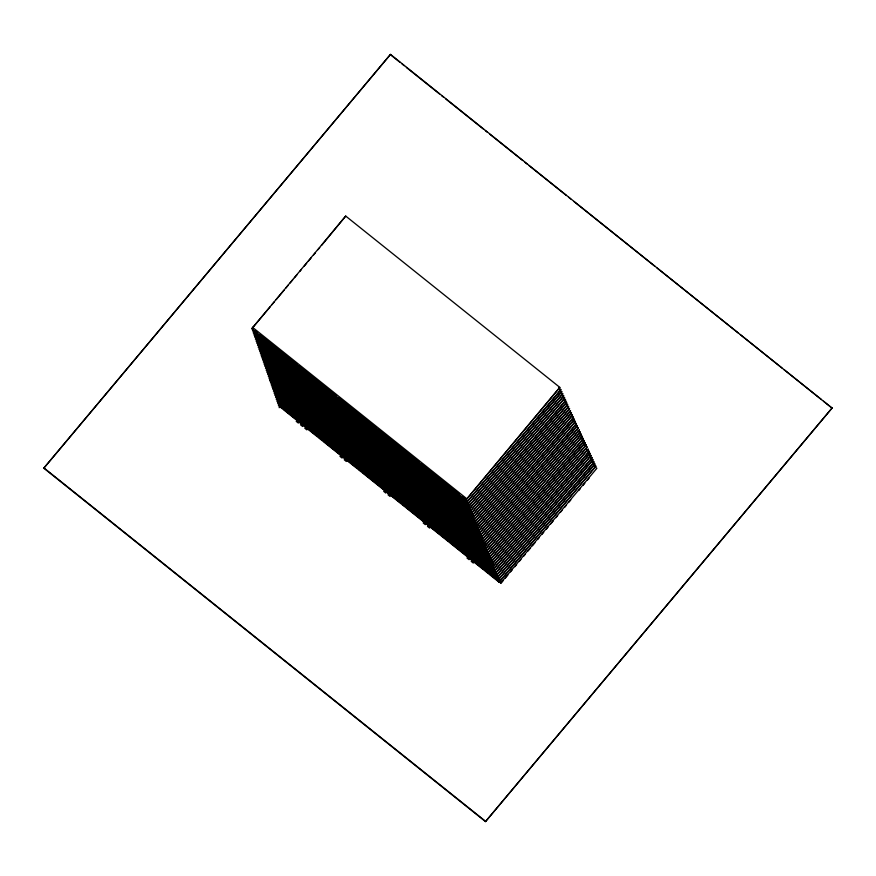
<?xml version="1.0" encoding="UTF-8"?>
<svg xmlns="http://www.w3.org/2000/svg" width="876" height="876" viewBox="0 0 876 876"><rect width="100%" height="100%" fill="white"/><g stroke="black" fill="none" stroke-linecap="round" stroke-linejoin="round"><path stroke-width="1.31" d="M43.8 468.178L390.499 54.389L832.069 408.085L485.501 821.611L43.8 468.178L390.499 54.389M251.795 328.686L345.713 216.065L559.83 387.389L465.912 500.021L251.795 328.686L270.093 306.863M253.219 329.376L252.518 330.767L466.809 502.233L560.103 390.915L560.804 389.513L558.669 387.816M256.821 339.768L256.12 341.169L471.288 513.336L564.965 401.558L565.666 400.157L563.531 398.46M262.592 356.412L261.891 357.802L478.46 531.097L572.751 418.586L573.452 417.195L571.316 415.487M264.749 362.642L264.048 364.044L481.154 537.765L575.674 424.98L576.375 423.579L574.24 421.882M345.713 216.065L321.492 245.521M269.786 377.206L269.085 378.596L487.439 553.314L582.496 439.883L583.197 438.482L581.062 436.785M582.036 438.909L584.172 440.617L583.471 442.008L488.337 555.526L269.808 380.677L270.509 379.275M274.1 389.678L273.4 391.068L492.816 566.641L588.343 452.662L589.044 451.26L586.909 449.552M276.258 395.908L275.557 397.31L495.509 573.309L591.267 459.046L591.968 457.644L589.833 455.936M277.692 400.069L277.002 401.471L497.305 577.755L593.227 463.305L593.917 461.904L591.793 460.207M279.148 407.701L279.849 406.311L281.984 408.019M465.912 500.021L559.83 387.389M466.809 502.233L560.804 389.513M269.939 344.257L253.941 331.457L253.241 332.847L467.707 504.456L561.768 391.649L559.644 389.94M286.693 359.16L254.653 333.526L253.963 334.928L468.605 506.678L562.742 393.773L560.607 392.065M262.822 341.563L255.376 335.607L254.686 337.008L469.492 508.901L563.717 395.908L561.593 394.2M275.261 353.017L256.099 337.687L255.409 339.089L470.39 511.113L564.692 398.032L562.556 396.324M471.288 513.336L565.666 400.157M267.136 349.524L257.544 341.848L256.843 343.25L472.186 515.559L566.641 402.292L564.505 400.584M283.868 364.416L258.267 343.929L257.566 345.33L473.084 517.771L567.604 404.416L565.48 402.708M261.125 347.717L258.989 346.009L258.289 347.411L473.982 519.994L568.579 406.552L566.443 404.843M276.805 361.766L259.701 348.09L259.011 349.491L474.88 522.216L569.553 408.676L567.418 406.968M475.777 524.439L570.528 410.811L475.777 524.439L259.734 351.561L260.424 350.17L289.157 373.165M265.406 355.656L261.147 352.251L260.446 353.641L476.675 526.662L571.502 412.935L569.367 411.227M282.127 370.537L261.869 354.331L261.168 355.722L477.562 528.874L572.477 415.06L570.342 413.363M478.46 531.097L573.452 417.195M275.053 367.887L263.304 358.481L262.614 359.883L479.358 533.32L574.426 419.319L572.291 417.611M290.744 381.947L264.026 360.562L263.337 361.963L480.256 535.543L575.401 421.455L573.265 419.735M481.154 537.765L576.375 423.579M280.386 376.658L265.472 364.723L264.771 366.124L482.052 539.977L577.35 425.714L575.214 424.006M296.033 390.685L266.184 366.803L265.494 368.205L482.95 542.2L578.324 427.838L576.189 426.13M483.848 544.423L579.299 429.963L483.848 544.423L266.216 370.285L266.906 368.884L273.312 374.008M561.768 391.649L467.707 504.456M290.055 388.9L267.629 370.964L266.928 372.355L484.746 546.646L580.273 432.098L578.138 430.39M562.742 393.773L468.605 506.678M305.746 402.971L268.352 373.045L267.651 374.435L485.643 548.869L581.248 434.222L579.102 432.514M563.717 395.908L469.492 508.901M278.645 382.79L269.063 375.125L268.374 376.516L486.541 551.092L582.222 436.358L580.087 434.649M487.439 553.314L583.197 438.482M564.692 398.032L470.39 511.113M488.337 555.526L584.172 440.617M288.292 395.021L271.221 381.356L270.531 382.757L489.235 557.749L585.146 442.741L583.011 441.033M566.641 402.292L472.186 515.559M303.972 409.07L271.943 383.436L271.253 384.838L490.122 559.972L586.121 444.877L583.985 443.157M567.604 404.416L473.084 517.771M276.936 388.933L272.666 385.517L271.965 386.918L491.02 562.195L587.095 447.001L584.96 445.293M568.579 406.552L473.982 519.994M491.918 564.418L588.07 449.125L491.918 564.418L272.688 388.999L273.378 387.597L292.54 402.927M569.553 408.676L474.88 522.216M492.816 566.641L589.044 451.26M286.551 401.142L274.823 391.758L274.122 393.149L493.714 568.863L590.019 453.385L587.884 451.688M571.502 412.935L476.675 526.662M302.209 415.18L275.535 393.839L274.845 395.229L494.611 571.086L590.993 455.52L588.858 453.812M572.477 415.06L477.562 528.874M495.509 573.309L591.968 457.644M291.938 409.968L276.98 397.989L276.279 399.39L496.407 575.532L592.942 459.78L590.807 458.071M574.426 419.319L479.358 533.32M497.305 577.755L593.917 461.904M575.401 421.455L480.256 535.543M283.736 406.409L278.415 402.15L277.714 403.551L498.203 579.978L594.892 464.039L592.767 462.331M300.446 421.29L279.126 404.23L278.437 405.621L499.101 582.201L595.877 466.163L593.742 464.455M577.35 425.714L482.052 539.977M578.324 427.838L482.95 542.2M580.273 432.098L484.746 546.646M581.248 434.222L485.643 548.869M582.222 436.358L486.541 551.092M585.146 442.741L489.235 557.749M586.121 444.877L490.122 559.972M587.095 447.001L491.02 562.195M590.019 453.385L493.714 568.863M590.993 455.52L494.611 571.086M592.942 459.78L496.407 575.532M594.892 464.039L498.203 579.978M595.877 466.163L499.101 582.201M485.501 821.611L832.2 407.822M271.834 304.782L274.451 301.662M276.192 299.581L284.032 290.23M285.773 288.149L288.39 285.029M290.131 282.948L292.737 279.827M294.489 277.747L297.095 274.637M299.712 271.516L301.454 269.436M304.071 266.315L306.677 263.194M308.429 261.114L311.035 258.004M313.652 254.883L315.393 252.803M318.01 249.682L319.751 247.601M269.808 380.677L271.56 378.596M500.875 583.383L503.503 580.251M505.244 578.16L507.872 575.039M510.489 571.908L512.241 569.816M514.858 566.695L516.61 564.604M519.227 561.472L520.979 559.392M523.607 556.26L525.348 554.179M527.976 551.048L530.593 547.916M532.345 545.836L534.962 542.704M537.59 539.572L539.331 537.492M541.959 534.36L543.711 532.269M546.328 529.148L548.08 527.056M550.697 523.925L553.325 520.804M555.942 517.672L557.694 515.581M560.312 512.46L562.063 510.369M564.681 507.237L566.433 505.156M569.061 502.025L570.802 499.944M578.675 490.549L580.416 488.469M583.044 485.337L584.785 483.256M587.413 480.125L589.165 478.033M390.368 54.651L399.971 62.338M402.106 64.036L404.241 65.744M406.365 67.452L439.445 93.918M441.581 95.626L443.716 97.335M445.851 99.043L483.191 128.925M485.326 130.633L487.461 132.342M489.585 134.039L522.665 160.505M524.801 162.213L526.936 163.921M529.06 165.63L566.411 195.512M568.546 197.22L570.67 198.929M573.879 201.491L654.963 266.37M657.099 268.078L738.183 332.957M740.319 334.665L781.918 367.964M784.053 369.661L821.403 399.544M823.528 401.252L832.069 408.085M594.716 466.59L596.852 468.299L500.7 583.022L490.023 574.492M252.496 327.295L466.612 498.619M255.343 331.073L257.478 332.781M259.614 334.49L296.92 364.35M299.055 366.058L336.373 395.908M338.508 397.616L375.815 427.477M377.95 429.185L419.527 462.451M421.663 464.16L458.98 494.02M462.178 496.572L467.499 500.842M272.075 345.965L274.21 347.673M276.345 349.382L278.48 351.09M280.616 352.798L313.685 379.264M315.82 380.972L317.955 382.681M320.09 384.389L353.17 410.855M355.306 412.563L357.43 414.271M359.565 415.98L361.7 417.688M363.836 419.385L396.916 445.862M399.051 447.559L401.186 449.268M403.31 450.976L440.661 480.858M442.796 482.566L444.931 484.275M447.067 485.983L468.397 503.054M293.099 364.296L295.234 366.004M297.369 367.712L299.504 369.42M301.64 371.128L330.471 394.2M336.888 399.325L339.023 401.033M341.158 402.741L374.26 429.229M380.666 434.354L382.801 436.062M384.936 437.781L416.976 463.415M420.173 465.977L422.309 467.685M424.444 469.394L426.579 471.102M428.714 472.81L460.754 498.444M463.962 501.006L469.295 505.277M264.946 343.272L297.917 369.65M300.041 371.347L302.165 373.056M304.3 374.753L337.26 401.131M339.395 402.84L372.355 429.218M374.479 430.915L376.614 432.613M378.739 434.321L411.709 460.699M413.833 462.397L446.793 488.775M448.928 490.483L451.052 492.181M453.177 493.889L470.193 507.5M277.385 354.725L279.521 356.423M281.645 358.131L283.769 359.828M285.905 361.536L313.575 383.677M316.762 386.228L318.897 387.937M321.021 389.645L323.156 391.342M325.281 393.05L352.951 415.191M356.149 417.743L358.273 419.451M360.397 421.148L389.141 444.143M391.265 445.851L393.401 447.548M395.525 449.257L397.649 450.954M399.785 452.662L427.455 474.803M430.642 477.354L432.777 479.062M434.901 480.76L437.036 482.468M439.161 484.165L466.831 506.317M468.967 508.014L471.091 509.722M257.883 340.622L290.909 367.044M293.033 368.752L295.168 370.449M297.303 372.158L330.318 398.58M332.453 400.288L334.577 401.985M336.712 403.694L369.727 430.116M371.862 431.824L373.986 433.521M376.122 435.23L409.147 461.652M411.271 463.36L413.406 465.057M415.531 466.766L448.556 493.188M450.68 494.896L452.815 496.593M454.94 498.302L471.989 511.934M270.334 352.086L272.469 353.795M274.604 355.503L276.728 357.2M278.864 358.908L307.651 381.947M309.775 383.644L311.911 385.352M314.046 387.061L316.17 388.769M318.306 390.477L351.353 416.91M353.488 418.618L355.623 420.327M357.747 422.035L389.732 447.625M392.93 450.187L395.065 451.885M397.189 453.593L430.236 480.037M432.372 481.745L434.507 483.453M436.642 485.151L472.887 514.157M286.003 366.124L288.138 367.832M290.274 369.541L327.613 399.423M329.748 401.131L371.358 434.419M373.494 436.128L410.833 466.01M414.03 468.572L416.166 470.281M418.301 471.989L420.436 473.697M422.571 475.405L451.37 498.455M457.776 503.569L459.911 505.277M462.046 506.985L473.785 516.38M263.26 349.425L265.395 351.134M267.53 352.842L304.903 382.746M307.038 384.454L309.173 386.163M311.308 387.871L348.681 417.775M350.816 419.484L352.951 421.192M355.087 422.911L388.188 449.388M390.324 451.096L392.459 452.804M394.594 454.524L431.967 484.417M434.102 486.136L436.237 487.844M438.372 489.553L474.672 518.603M280.013 364.339L282.149 366.048M284.284 367.756L286.419 369.464M288.554 371.172L320.616 396.828M323.824 399.39L325.96 401.109M328.095 402.818L330.241 404.526M332.376 406.234L365.5 432.744M371.917 437.88L374.052 439.588M376.187 441.296L412.519 470.368M415.728 472.93L417.863 474.639M420.009 476.358L422.144 478.066M424.28 479.774L456.341 505.43M459.539 507.992L461.685 509.701M463.82 511.409L465.955 513.128M468.091 514.836L475.569 520.815M291.292 374.862L293.416 376.57M295.551 378.268L328.544 404.668M330.668 406.376L332.792 408.074M334.928 409.782L367.92 436.182M370.044 437.88L403.037 464.28M405.161 465.988L407.296 467.685M409.42 469.394L442.413 495.783M444.548 497.491L446.672 499.2M448.797 500.897L476.467 523.038M268.603 358.218L270.739 359.916M272.863 361.624L274.998 363.332M277.123 365.029L304.815 387.192M308.013 389.743L310.148 391.452M312.272 393.16L314.407 394.857M316.532 396.565L344.224 418.728M347.422 421.279L349.557 422.988M351.681 424.696L353.816 426.393M355.941 428.101L383.633 450.264M386.831 452.815L388.966 454.524M391.09 456.221L423.042 481.789M426.24 484.351L428.375 486.06M430.499 487.757L462.451 513.325M465.649 515.887L467.784 517.585M469.908 519.293L477.365 525.261M284.251 372.234L286.386 373.942M288.522 375.651L321.569 402.095M323.693 403.803L325.828 405.5M327.963 407.209L365.27 437.069M367.405 438.766L404.712 468.627M406.847 470.335L444.154 500.185M446.289 501.893L478.263 527.483M265.789 358.963L298.858 385.429M300.994 387.137L303.129 388.845M305.264 390.554L307.399 392.262M309.535 393.97L342.604 420.436M344.739 422.144L346.874 423.842M349.009 425.55L382.078 452.016M384.214 453.724L386.349 455.432M388.473 457.141L390.608 458.849M392.744 460.557L425.813 487.012M427.948 488.72L430.083 490.429M432.218 492.137L465.287 518.603M467.423 520.311L469.558 522.019M471.693 523.728L473.828 525.436M475.964 527.144L479.161 529.695M277.188 369.595L318.831 402.916M320.966 404.624L359.401 435.383M365.807 440.508L367.942 442.216M370.077 443.924L372.212 445.632M374.348 447.34L403.179 470.412M409.585 475.537L411.72 477.245M413.855 478.953L445.895 504.587M449.092 507.149L451.228 508.857M453.363 510.566L455.498 512.274M457.633 513.982L480.059 531.918M293.953 384.509L296.088 386.217M298.223 387.926L335.628 417.852M337.764 419.56L339.899 421.279M342.034 422.988L344.169 424.696M346.316 426.404L383.71 456.33M385.845 458.038L387.991 459.758M390.127 461.466L427.521 491.392M429.667 493.1L431.802 494.809M433.938 496.517L471.332 526.443M473.478 528.162L475.613 529.87M477.748 531.579L480.957 534.141M266.873 364.35L269.009 366.048M271.133 367.756L273.268 369.453M275.392 371.161L303.063 393.302M306.25 395.853L308.385 397.562M310.509 399.259L312.644 400.967M314.769 402.664L342.439 424.805M345.626 427.368L347.761 429.065M349.885 430.773L378.618 453.757M380.753 455.465L382.878 457.173M385.002 458.871L387.137 460.579M389.262 462.276L416.932 484.417M420.13 486.968L422.254 488.677M424.378 490.374L456.308 515.931M459.506 518.482L461.63 520.18M463.754 521.888L481.855 536.364M282.51 378.355L284.645 380.064M286.77 381.772L319.784 408.194M321.919 409.891L324.054 411.6M326.179 413.308L359.193 439.719M361.328 441.427L363.463 443.136M365.588 444.833L398.602 471.255M400.737 472.963L402.861 474.661M404.997 476.369L438.011 502.791M440.146 504.499L477.42 534.327M479.555 536.024L482.753 538.587M299.231 393.247L301.366 394.956M303.501 396.653L305.625 398.361M307.761 400.069L336.537 423.097M338.673 424.805L340.808 426.513M342.943 428.211L345.067 429.919M347.203 431.627L380.25 458.071M382.374 459.78L384.509 461.477M386.644 463.185L419.692 489.629M421.816 491.337L423.951 493.046M426.086 494.743L458.06 520.333M461.258 522.895L463.393 524.604M465.528 526.301L483.651 540.81M275.447 375.716L312.787 405.588M314.911 407.296L317.046 409.004M319.182 410.713L356.521 440.584M358.656 442.292L395.996 472.175M398.131 473.883L400.266 475.591M402.402 477.3L439.741 507.171M441.865 508.879L480.278 539.616M482.413 541.324L484.537 543.021M292.19 390.608L294.325 392.317M296.46 394.025L333.822 423.929M335.957 425.637L338.092 427.346M340.227 429.054L377.6 458.958M379.735 460.666L381.87 462.375M384.006 464.083L417.107 490.571M419.243 492.279L421.378 493.987M423.513 495.696L425.648 497.404M427.784 499.112L460.885 525.6M463.021 527.308L465.156 529.016M467.291 530.725L485.435 545.244M313.225 408.95L315.36 410.669M317.506 412.377L350.63 438.876M357.036 444.012L359.182 445.72M361.317 447.428L363.452 449.136M365.588 450.855L397.649 476.5M400.847 479.062L402.993 480.782M405.128 482.49L407.263 484.198M409.399 485.906L441.46 511.562M444.658 514.124L446.804 515.833M448.939 517.541L451.074 519.249M453.21 520.968L486.333 547.467M280.769 384.487L282.904 386.196M285.029 387.893L318.021 414.293M320.145 415.99L322.28 417.699M324.405 419.407L357.397 445.796M359.532 447.505L392.514 473.905M394.649 475.602L396.773 477.31M398.909 479.008L431.89 505.408M434.025 507.116L471.266 536.922M473.401 538.62L487.231 549.69M270.848 378.049L294.281 396.806M297.479 399.357L299.614 401.066M301.738 402.763L333.69 428.331M336.888 430.893L339.023 432.602M341.147 434.299L373.099 459.867M376.297 462.429L378.432 464.127M380.556 465.835L412.508 491.403M415.706 493.954L417.83 495.663M419.965 497.371L452.98 523.793M455.115 525.49L457.239 527.199M459.374 528.907L488.129 551.913M273.706 381.837L311.013 411.687M313.148 413.395L315.272 415.104M317.408 416.812L350.455 443.256M352.59 444.953L354.714 446.661M356.85 448.37L394.156 478.219M396.291 479.928L433.598 509.777M435.733 511.485L473.04 541.335M475.175 543.043L489.027 554.136M290.427 396.729L292.562 398.427M294.697 400.135L327.766 426.601M329.902 428.309L332.037 430.017M334.172 431.726L336.307 433.434M338.432 435.142L371.512 461.597M373.647 463.305L375.771 465.014M377.906 466.722L410.975 493.188M413.111 494.896L415.246 496.604M417.381 498.313L419.516 500.021M421.652 501.718L454.721 528.184M456.856 529.892L458.991 531.601M461.126 533.309L489.925 556.359M306.107 410.778L347.75 444.099M349.885 445.807L391.528 479.128M394.726 481.69L396.861 483.399M398.996 485.107L401.131 486.815M403.278 488.523L432.098 511.584M438.504 516.72L440.639 518.428M442.774 520.136L444.909 521.844M447.045 523.552L475.876 546.613M482.282 551.738L484.417 553.457M486.552 555.165L490.823 558.581M279.072 390.652L281.207 392.36M283.353 394.069L285.488 395.777M287.624 397.485L320.747 423.995M322.883 425.703L325.029 427.411M327.164 429.12L329.299 430.839M331.435 432.547L368.84 462.473M370.975 464.181L373.11 465.89M375.246 467.598L412.651 497.524M414.786 499.232L416.921 500.952M419.056 502.66L456.462 532.586M458.597 534.294L460.732 536.002M462.867 537.711L491.721 560.804M295.727 405.478L297.862 407.187M299.986 408.884L328.719 431.879M335.114 436.993L337.238 438.69M339.362 440.398L367.033 462.539M370.23 465.09L372.355 466.798M374.49 468.496L376.614 470.204M378.739 471.901L406.409 494.042M409.607 496.593L411.731 498.302M413.866 500.01L445.796 525.556M448.983 528.108L451.118 529.805M453.242 531.513L481.975 554.508M484.1 556.205L486.235 557.913M488.359 559.611L492.619 563.027M276.236 391.375L309.25 417.797M311.385 419.505L348.659 449.333M350.794 451.041L388.068 480.869M390.203 482.577L427.477 512.405M429.612 514.102L466.886 543.941M469.021 545.639L493.516 565.239M288.675 402.84L290.81 404.548M292.945 406.256L324.919 431.846M328.117 434.408L330.252 436.106M332.387 437.814L364.361 463.404M367.559 465.966L369.694 467.664M371.829 469.372L404.865 495.816M407.001 497.524L409.136 499.232M411.271 500.93L413.395 502.638M415.531 504.346L448.578 530.79M450.713 532.499L452.837 534.196M454.972 535.904L488.02 562.348M490.155 564.056L494.414 567.462M304.344 416.877L341.684 446.76M343.819 448.468L345.954 450.176M348.09 451.885L385.429 481.756M387.553 483.464L424.904 513.347M427.028 515.055L429.163 516.763M431.299 518.472L468.638 548.343M470.773 550.051L473.971 552.614M476.106 554.322L478.241 556.03M480.376 557.738L495.312 569.685M277.32 396.762L279.455 398.47M281.59 400.19L283.736 401.898M285.872 403.606L317.9 429.229M321.098 431.791L323.233 433.5M325.368 435.219L362.741 465.112M364.876 466.82L367.011 468.529M369.146 470.237L406.519 500.141M408.654 501.849L410.789 503.558M412.925 505.266L450.297 535.17M452.432 536.879L454.567 538.587M456.703 540.295L496.21 571.908M298.344 415.093L300.49 416.801M302.625 418.509L304.76 420.228M306.896 421.936L338.957 447.581M342.155 450.155L344.301 451.863M346.436 453.571L348.571 455.279M350.707 456.987L382.768 482.643M385.977 485.205L388.112 486.914M390.247 488.633L392.382 490.341M394.518 492.049L426.579 517.705M429.787 520.267L431.923 521.976M434.058 523.684L436.193 525.392M438.329 527.1L470.39 552.756M473.598 555.318L475.734 557.037M477.869 558.746L480.004 560.454M482.15 562.162L497.108 574.13M278.754 400.923L307.498 423.918M309.622 425.616L342.615 452.016M344.75 453.724L346.874 455.421M348.998 457.13L381.991 483.53M384.126 485.238L386.25 486.936M388.386 488.644L421.378 515.044M423.502 516.741L460.754 546.547M462.878 548.256L498.006 576.353M286.934 408.972L289.058 410.669M291.193 412.377L324.219 438.799M326.343 440.508L328.478 442.205M330.602 443.913L363.628 470.335M365.752 472.044L367.887 473.741M370.011 475.449L403.037 501.871M405.172 503.58L407.296 505.277M409.431 506.985L442.446 533.407M444.581 535.116L446.705 536.813M448.84 538.521L481.855 564.943M483.99 566.652L486.125 568.349M488.25 570.057L498.904 578.576M302.581 422.998L339.899 452.848M342.023 454.556L379.341 484.417M381.465 486.114L383.6 487.822M385.736 489.531L418.783 515.975M420.918 517.683L423.042 519.38M425.178 521.089L462.484 550.949M464.619 552.657L499.802 580.799M284.12 409.727L317.189 436.182M319.324 437.89L321.459 439.599M323.594 441.307L356.663 467.773M358.799 469.481L360.934 471.189M363.069 472.898L365.204 474.606M367.34 476.314L400.409 502.78M402.544 504.488L404.679 506.197M406.814 507.894L439.883 534.36M442.019 536.068L444.154 537.776M446.289 539.485L448.424 541.193M450.549 542.901L483.629 569.367M485.764 571.075L487.899 572.784M296.219 421.367L298.355 423.075M300.49 424.783L302.625 426.492M304.76 428.189L306.896 429.897M339.965 456.363L342.1 458.071M344.235 459.78L346.37 461.488M383.71 491.37L385.845 493.079M387.98 494.787L390.105 496.495M423.185 522.95L425.32 524.658M427.455 526.366L429.59 528.075M466.93 557.957L469.065 559.665M471.189 561.374L473.325 563.082M43.931 467.915L485.632 821.349"/></g></svg>
